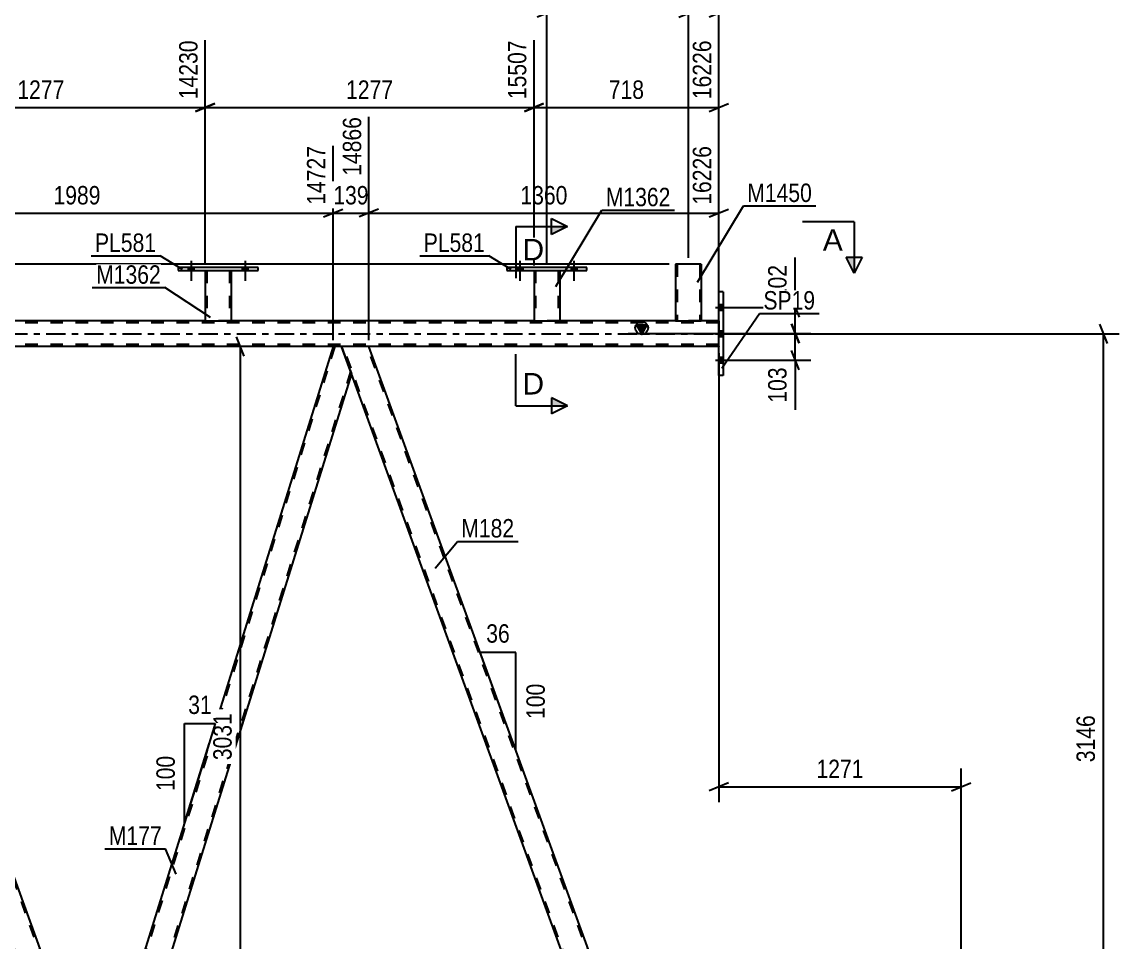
# Model space of a CAD drawing. Header units: millimetres. Extents: x 0 to 1775, y 0 to 560.
# Drawn here: x 1594.5 to 1765, y 332.3 to 475.3 of the extents above; entities that cross this region are included whole.
import ezdxf

# ---------------------------------------------------------------- set-up
doc = ezdxf.new("R2010")
doc.units = ezdxf.units.MM
doc.linetypes.add('DXK_LINE_DOT2', pattern=[3.9198, 1.9599, -1.9599])
doc.linetypes.add('DXK_LINE_DOT3', pattern=[5.9187, 2.979, -0.9799, 0.9799, -0.9799])
doc.styles.add('Arial', font='ARIAL.TTF', dxfattribs={"height": 0.2})
doc.styles.add('Arial Narrow', font='ARIALN.TTF', dxfattribs={"height": 0.2})

# ---------------------------------------------------------------- blocks, each defined once
blk = doc.blocks.new('Part-814185252-3670 - 3585')
at = {"color": 2, "linetype": 'Continuous'}
for p, q in [((1622.98, 436.66), (1622.98, 428.82)), ((1626.98, 436.66), (1626.98, 428.82)), ((1622.98, 428.82), (1626.98, 428.82))]:
    blk.add_line(p, q, dxfattribs=at)
at = {"color": 7, "linetype": 'DXK_LINE_DOT2'}
for p, q in [((1622.98, 436.66), (1626.98, 436.66)), ((1622.98, 436.66), (1622.98, 436.66)), ((1622.98, 436.66), (1622.98, 436.66)), ((1623.22, 436.66), (1623.22, 428.82)), ((1626.74, 436.66), (1626.74, 428.82)), ((1626.98, 436.66), (1626.98, 436.66)), ((1626.98, 436.66), (1626.98, 436.66)), ((1626.68, 428.82), (1626.72, 428.82)), ((1626.68, 428.82), (1626.72, 428.82)), ((1626.72, 428.82), (1626.74, 428.82)), ((1626.72, 428.82), (1626.74, 428.82))]:
    blk.add_line(p, q, dxfattribs=at)
blk = doc.blocks.new('Bolt-814185252-3609 - 3585')
at = {"linetype": 'Continuous'}
for points in [[(1620.34, 436.66), (1621.22, 436.66), (1621.22, 437.14), (1620.34, 437.14)], [(1628.74, 436.66), (1629.62, 436.66), (1629.62, 437.14), (1628.74, 437.14)]]:
    blk.add_hatch(color=1, dxfattribs=at).paths.add_polyline_path(points)
at = {"color": 1, "linetype": 'Continuous'}
for p, q in [((1620.78, 438.14), (1620.78, 435.02)), ((1629.18, 438.14), (1629.18, 435.02)), ((1620.34, 437.14), (1620.34, 436.66)), ((1621.22, 437.14), (1621.22, 436.66)), ((1628.74, 437.14), (1628.74, 436.66)), ((1629.62, 437.14), (1629.62, 436.66))]:
    blk.add_line(p, q, dxfattribs=at)
blk = doc.blocks.new('Bolt-814185252-3610 - 3585')
at = {"linetype": 'Continuous'}
for points in [[(1620.34, 436.66), (1621.22, 436.66), (1621.22, 437.14), (1620.34, 437.14)], [(1628.74, 436.66), (1629.62, 436.66), (1629.62, 437.14), (1628.74, 437.14)]]:
    blk.add_hatch(color=1, dxfattribs=at).paths.add_polyline_path(points)
at = {"color": 1, "linetype": 'Continuous'}
for p, q in [((1620.78, 438.14), (1620.78, 435.02)), ((1629.18, 438.14), (1629.18, 435.02)), ((1620.34, 437.14), (1620.34, 436.66)), ((1621.22, 437.14), (1621.22, 436.66)), ((1628.74, 437.14), (1628.74, 436.66)), ((1629.62, 437.14), (1629.62, 436.66))]:
    blk.add_line(p, q, dxfattribs=at)
blk = doc.blocks.new('Part-814185252-3690 - 3585')
at = {"color": 2, "linetype": 'Continuous'}
for p, q in [((1674.06, 436.66), (1674.06, 428.82)), ((1678.06, 436.66), (1678.06, 428.82)), ((1674.06, 428.82), (1678.06, 428.82))]:
    blk.add_line(p, q, dxfattribs=at)
at = {"color": 7, "linetype": 'DXK_LINE_DOT2'}
for p, q in [((1674.06, 436.66), (1678.06, 436.66)), ((1674.06, 436.66), (1674.06, 436.66)), ((1674.06, 436.66), (1674.06, 436.66)), ((1674.3, 436.66), (1674.3, 428.82)), ((1677.82, 436.66), (1677.82, 428.82)), ((1678.06, 436.66), (1678.06, 436.66)), ((1678.06, 436.66), (1678.06, 436.66)), ((1677.76, 428.82), (1677.8, 428.82)), ((1677.76, 428.82), (1677.8, 428.82)), ((1677.8, 428.82), (1677.82, 428.82)), ((1677.8, 428.82), (1677.82, 428.82))]:
    blk.add_line(p, q, dxfattribs=at)
blk = doc.blocks.new('Part-814185252-3675 - 3585')
at = {"color": 2, "linetype": 'Continuous'}
for p, q in [((1618.78, 437.14), (1618.78, 436.66)), ((1631.18, 437.14), (1618.78, 437.14)), ((1618.78, 436.66), (1631.18, 436.66)), ((1631.18, 436.66), (1631.18, 437.14))]:
    blk.add_line(p, q, dxfattribs=at)
blk = doc.blocks.new('Part-814185252-3860 - 3585')
at = {"color": 2, "linetype": 'Continuous'}
for p, q in [((1703.43, 433.32), (1702.79, 433.32)), ((1702.79, 420.32), (1702.79, 433.32)), ((1703.43, 433.32), (1703.43, 420.32)), ((1703.43, 420.32), (1702.79, 420.32))]:
    blk.add_line(p, q, dxfattribs=at)
blk = doc.blocks.new('Part-814185252-3770 - 3585')
at = {"color": 7, "linetype": 'DXK_LINE_DOT2'}
for p, q in [((1643.09, 424.82), (1606.27, 306.7)), ((1645.56, 420.94), (1608.99, 303.6)), ((1606.55, 308.42), (1606.13, 307.07)), ((1607.4, 303.6), (1606.13, 307.07)), ((1610.74, 308.42), (1609.24, 303.6)), ((1609.24, 303.6), (1607.4, 303.6))]:
    blk.add_line(p, q, dxfattribs=at)
at = {"color": 2, "linetype": 'Continuous'}
for p, q in [((1642.84, 424.82), (1606.55, 308.42)), ((1644.15, 424.82), (1642.84, 424.82)), ((1645.7, 420.57), (1644.15, 424.82)), ((1645.7, 420.57), (1610.74, 308.42))]:
    blk.add_line(p, q, dxfattribs=at)
blk = doc.blocks.new('Part-814185252-3785 - 3585')
at = {"color": 2, "linetype": 'Continuous'}
for p, q in [((1563.28, 424.82), (1559.02, 424.82)), ((1605.64, 308.42), (1563.28, 424.82)), ((1601.39, 308.42), (1560.57, 420.57))]:
    blk.add_line(p, q, dxfattribs=at)
at = {"color": 7, "linetype": 'DXK_LINE_DOT2'}
for p, q in [((1559.02, 424.82), (1560.57, 420.57)), ((1603.4, 303.6), (1559.27, 424.82)), ((1607.14, 303.6), (1563.02, 424.82)), ((1603.14, 303.6), (1601.39, 308.42)), ((1607.4, 303.6), (1605.64, 308.42)), ((1607.4, 303.6), (1603.14, 303.6))]:
    blk.add_line(p, q, dxfattribs=at)
blk = doc.blocks.new('Part-814185252-3816 - 3585')
at = {"color": 2, "linetype": 'Continuous'}
for p, q in [((1648.41, 424.82), (1644.15, 424.82)), ((1692.53, 303.6), (1648.41, 424.82)), ((1688.27, 303.6), (1645.7, 420.57))]:
    blk.add_line(p, q, dxfattribs=at)
at = {"color": 7, "linetype": 'DXK_LINE_DOT2'}
for p, q in [((1644.15, 424.82), (1645.7, 420.57)), ((1688.53, 303.6), (1644.41, 424.82)), ((1692.28, 303.6), (1648.15, 424.82)), ((1688.27, 303.6), (1692.53, 303.6))]:
    blk.add_line(p, q, dxfattribs=at)
blk = doc.blocks.new('Part-814185252-3881 - 3585')
at = {"linetype": 'Continuous'}
blk.add_hatch(color=2, dxfattribs=at).paths.add_polyline_path([(1690.79, 426.82), (1689.99, 428.22), (1691.59, 428.22)])
at = {"color": 7, "linetype": 'DXK_LINE_DOT2'}
for p, q in [((1702.79, 428.5), (1053.76, 428.5)), ((1626.98, 428.82), (1622.98, 428.82)), ((1678.06, 428.82), (1674.06, 428.82)), ((1700.04, 428.82), (1696.04, 428.82)), ((1702.79, 428.82), (1702.79, 424.82)), ((1702.79, 425.14), (1053.76, 425.14)), ((1648.41, 424.82), (1642.84, 424.82))]:
    blk.add_line(p, q, dxfattribs=at)
at = {"color": 2, "linetype": 'Continuous'}
for p, q in [((1622.98, 428.82), (1575.9, 428.82)), ((1674.06, 428.82), (1626.98, 428.82)), ((1696.04, 428.82), (1678.06, 428.82)), ((1690.79, 426.82), (1689.99, 428.22)), ((1689.99, 428.22), (1691.59, 428.22)), ((1691.59, 428.22), (1690.79, 426.82)), ((1702.79, 428.82), (1700.04, 428.82)), ((1642.84, 424.82), (1563.28, 424.82)), ((1702.79, 424.82), (1648.41, 424.82))]:
    blk.add_line(p, q, dxfattribs=at)
at = {"color": 7, "linetype": 'DXK_LINE_DOT3'}
blk.add_line((1053.76, 426.82), (1702.79, 426.82), dxfattribs=at)
at = {"color": 2, "linetype": 'Continuous'}
blk.add_circle((1690.79, 427.72), 1, dxfattribs=at)
blk = doc.blocks.new('Bolt-814185252-4026 - 3585')
at = {"linetype": 'Continuous'}
for points in [[(1703.43, 430.48), (1703.43, 431.36), (1702.79, 431.36), (1702.79, 430.48)], [(1703.43, 430.48), (1703.43, 431.36), (1702.79, 431.36), (1702.79, 430.48)], [(1703.43, 430.48), (1703.43, 431.36), (1702.79, 431.36), (1702.79, 430.48)], [(1703.43, 426.38), (1703.43, 427.26), (1702.79, 427.26), (1702.79, 426.38)], [(1703.43, 426.38), (1703.43, 427.26), (1702.79, 427.26), (1702.79, 426.38)], [(1703.43, 422.28), (1703.43, 423.16), (1702.79, 423.16), (1702.79, 422.28)], [(1703.43, 422.28), (1703.43, 423.16), (1702.79, 423.16), (1702.79, 422.28)], [(1703.43, 422.28), (1703.43, 423.16), (1702.79, 423.16), (1702.79, 422.28)]]:
    blk.add_hatch(color=1, dxfattribs=at).paths.add_polyline_path(points)
at = {"color": 1, "linetype": 'Continuous'}
for p, q in [((1702.79, 431.36), (1703.43, 431.36)), ((1702.79, 431.36), (1703.43, 431.36)), ((1702.79, 431.36), (1703.43, 431.36)), ((1702.27, 430.92), (1705.59, 430.92)), ((1702.27, 430.92), (1705.59, 430.92)), ((1702.27, 430.92), (1705.59, 430.92)), ((1702.79, 430.48), (1703.43, 430.48)), ((1702.79, 430.48), (1703.43, 430.48)), ((1702.79, 430.48), (1703.43, 430.48)), ((1702.27, 426.82), (1705.59, 426.82)), ((1702.27, 426.82), (1705.59, 426.82)), ((1702.79, 427.26), (1703.43, 427.26)), ((1702.79, 427.26), (1703.43, 427.26)), ((1702.79, 426.38), (1703.43, 426.38)), ((1702.79, 426.38), (1703.43, 426.38)), ((1702.79, 423.16), (1703.43, 423.16)), ((1702.79, 423.16), (1703.43, 423.16)), ((1702.79, 423.16), (1703.43, 423.16)), ((1702.27, 422.72), (1705.59, 422.72)), ((1702.27, 422.72), (1705.59, 422.72)), ((1702.27, 422.72), (1705.59, 422.72)), ((1702.79, 422.28), (1703.43, 422.28)), ((1702.79, 422.28), (1703.43, 422.28)), ((1702.79, 422.28), (1703.43, 422.28))]:
    blk.add_line(p, q, dxfattribs=at)
blk = doc.blocks.new('Part-814185252-4047 - 3585')
at = {"color": 2, "linetype": 'Continuous'}
for p, q in [((1669.86, 437.14), (1669.86, 436.66)), ((1682.26, 437.14), (1669.86, 437.14)), ((1669.86, 436.66), (1682.26, 436.66)), ((1682.26, 436.66), (1682.26, 437.14))]:
    blk.add_line(p, q, dxfattribs=at)
blk = doc.blocks.new('Bolt-814185252-4048 - 3585')
at = {"linetype": 'Continuous'}
for points in [[(1671.42, 436.66), (1672.3, 436.66), (1672.3, 437.14), (1671.42, 437.14)], [(1679.82, 436.66), (1680.7, 436.66), (1680.7, 437.14), (1679.82, 437.14)]]:
    blk.add_hatch(color=1, dxfattribs=at).paths.add_polyline_path(points)
at = {"color": 1, "linetype": 'Continuous'}
for p, q in [((1671.86, 438.14), (1671.86, 435.02)), ((1680.26, 438.14), (1680.26, 435.02)), ((1671.42, 437.14), (1671.42, 436.66)), ((1672.3, 437.14), (1672.3, 436.66)), ((1679.82, 437.14), (1679.82, 436.66)), ((1680.7, 437.14), (1680.7, 436.66))]:
    blk.add_line(p, q, dxfattribs=at)
blk = doc.blocks.new('Bolt-814185252-4049 - 3585')
at = {"linetype": 'Continuous'}
for points in [[(1671.42, 436.66), (1672.3, 436.66), (1672.3, 437.14), (1671.42, 437.14)], [(1679.82, 436.66), (1680.7, 436.66), (1680.7, 437.14), (1679.82, 437.14)]]:
    blk.add_hatch(color=1, dxfattribs=at).paths.add_polyline_path(points)
at = {"color": 1, "linetype": 'Continuous'}
for p, q in [((1671.86, 438.14), (1671.86, 435.02)), ((1680.26, 438.14), (1680.26, 435.02)), ((1671.42, 437.14), (1671.42, 436.66)), ((1672.3, 437.14), (1672.3, 436.66)), ((1679.82, 437.14), (1679.82, 436.66)), ((1680.7, 437.14), (1680.7, 436.66))]:
    blk.add_line(p, q, dxfattribs=at)
blk = doc.blocks.new('Part-814185252-4054 - 3585')
at = {"color": 2, "linetype": 'Continuous'}
for p, q in [((1696.04, 437.62), (1696.04, 428.82)), ((1700.04, 437.62), (1696.04, 437.62)), ((1700.04, 437.62), (1700.04, 428.82)), ((1696.04, 428.82), (1700.04, 428.82))]:
    blk.add_line(p, q, dxfattribs=at)
at = {"color": 7, "linetype": 'DXK_LINE_DOT2'}
for p, q in [((1696.28, 437.62), (1696.28, 428.82)), ((1699.73, 437.62), (1699.74, 437.62)), ((1699.74, 437.62), (1699.78, 437.62)), ((1699.78, 437.62), (1699.8, 437.62)), ((1699.8, 437.62), (1699.8, 428.82)), ((1699.78, 428.82), (1699.74, 428.82)), ((1699.78, 428.82), (1699.74, 428.82)), ((1699.8, 428.82), (1699.78, 428.82)), ((1699.78, 428.82), (1699.8, 428.82))]:
    blk.add_line(p, q, dxfattribs=at)
blk = doc.blocks.new('StraightDimension-814185252-4057 - 3585')
at = {"color": 7, "linetype": 'Continuous'}
for p, q in [((1629.03, 423.32), (1627.83, 426.32)), ((1665.38, 424.82), (1625.58, 424.82)), ((1628.43, 303.6), (1628.43, 424.82)), ((1664.51, 303.6), (1625.58, 303.6)), ((1627.83, 305.1), (1629.03, 302.1))]:
    blk.add_line(p, q, dxfattribs=at)
at = {"color": 0}
blk.add_wipeout([(1627.68, 368.47), (1623.48, 368.47), (1623.48, 359.95), (1627.68, 359.95)], dxfattribs=at)
at = {"color": 3, "style": 'Arial Narrow'}
blk.add_text('3031', height=2.863, rotation=90.0002, dxfattribs=at).set_placement((1627.08, 360.55))
blk = doc.blocks.new('StraightDimension-814185252-12024 - 3585')
at = {"color": 7, "linetype": 'Continuous'}
blk.add_line((1695.04, 437.62), (1033.91, 437.62), dxfattribs=at)
blk = doc.blocks.new('StraightDimension-814185252-5031 - 3585')
at = {"color": 7, "linetype": 'Continuous'}
for p, q in [((1714.05, 432.42), (1715.25, 429.42)), ((1704.43, 430.92), (1717.05, 430.92)), ((1714.65, 426.84), (1714.65, 430.92)), ((1715.25, 425.34), (1714.05, 428.34)), ((1688.68, 426.84), (1717.05, 426.84))]:
    blk.add_line(p, q, dxfattribs=at)
at = {"color": 0}
blk.add_wipeout([(1713.9, 438.13), (1709.7, 438.13), (1709.7, 431.44), (1713.9, 431.44)], dxfattribs=at)
at = {"color": 7, "linetype": 'Continuous'}
blk.add_line((1714.65, 430.92), (1714.65, 438.65), dxfattribs=at)
blk.add_line((1714.65, 430.92), (1714.65, 438.65), dxfattribs=at)
at = {"color": 3, "style": 'Arial Narrow'}
blk.add_text('102', height=2.863, rotation=90.0002, dxfattribs=at).set_placement((1713.3, 432.04))
blk = doc.blocks.new('StraightDimension-814185252-4923 - 3585')
at = {"color": 7, "linetype": 'Continuous'}
for p, q in [((1563.28, 425.82), (1563.28, 460.51)), ((1642.84, 425.82), (1642.84, 456.01)), ((1564.78, 446.17), (1561.78, 444.97)), ((1563.28, 445.57), (1642.84, 445.57)), ((1641.34, 444.97), (1644.34, 446.17))]:
    blk.add_line(p, q, dxfattribs=at)
at = {"color": 0, "linetype": 'Continuous'}
blk.add_wipeout([(1642.24, 456.61), (1638.04, 456.61), (1638.04, 446.27), (1642.24, 446.27)], dxfattribs=at)
at = {"color": 0}
blk.add_wipeout([(1607.31, 446.32), (1607.31, 450.52), (1598.8, 450.52), (1598.8, 446.32)], dxfattribs=at)
at = {"color": 3, "linetype": 'Continuous', "style": 'Arial Narrow'}
blk.add_text('14727', height=2.863, rotation=90.0002, dxfattribs=at).set_placement((1641.64, 446.87))
at = {"color": 3, "style": 'Arial Narrow'}
blk.add_text('1989', height=2.863, dxfattribs=at).set_placement((1599.4, 446.92))
blk = doc.blocks.new('StraightDimension-814185252-4947 - 3585')
at = {"color": 7, "linetype": 'Continuous'}
for p, q in [((1648.41, 425.82), (1648.41, 460.51)), ((1642.84, 425.82), (1642.84, 456.01)), ((1641.34, 444.97), (1644.34, 446.17)), ((1642.84, 445.57), (1648.41, 445.57)), ((1649.91, 446.17), (1646.91, 444.97))]:
    blk.add_line(p, q, dxfattribs=at)
at = {"color": 0}
blk.add_wipeout([(1648.96, 446.32), (1648.96, 450.52), (1642.28, 450.52), (1642.28, 446.32)], dxfattribs=at)
at = {"color": 3, "style": 'Arial Narrow'}
blk.add_text('139', height=2.863, dxfattribs=at).set_placement((1642.88, 446.92))
at = {"color": 0, "linetype": 'Continuous'}
blk.add_wipeout([(1647.81, 461.11), (1643.61, 461.11), (1643.61, 450.77), (1647.81, 450.77)], dxfattribs=at)
at = {"color": 3, "linetype": 'Continuous', "style": 'Arial Narrow'}
blk.add_text('14866', height=2.863, rotation=90.0002, dxfattribs=at).set_placement((1647.21, 451.37))
blk = doc.blocks.new('AngleDimension-814185252-4138 - 3585')
at = {"color": 7, "linetype": 'Continuous'}
for p, q in [((1669.53, 366.79), (1665.7, 377.31)), ((1671.24, 377.31), (1665.7, 377.31)), ((1671.24, 362.09), (1665.7, 377.31)), ((1671.24, 362.09), (1671.24, 377.31))]:
    blk.add_line(p, q, dxfattribs=at)
at = {"color": 0}
for points in [[(1670.9, 378.21), (1670.9, 382.41), (1666.04, 382.41), (1666.04, 378.21)], [(1676.34, 373.04), (1672.14, 373.04), (1672.14, 366.36), (1676.34, 366.36)]]:
    blk.add_wipeout(points, dxfattribs=at)
at = {"color": 3, "style": 'Arial Narrow'}
blk.add_text('36', height=2.863, dxfattribs=at).set_placement((1666.64, 378.81))
blk.add_text('100', height=2.863, rotation=90.0002, dxfattribs=at).set_placement((1675.74, 366.96))
blk = doc.blocks.new('AngleDimension-814185252-4152 - 3585')
at = {"color": 7, "linetype": 'Continuous'}
for p, q in [((1619.75, 366.23), (1624.57, 366.23)), ((1619.75, 350.76), (1624.57, 366.23)), ((1619.75, 350.76), (1619.75, 366.23)), ((1620.79, 354.1), (1624.57, 366.23))]:
    blk.add_line(p, q, dxfattribs=at)
at = {"color": 0}
for points in [[(1624.59, 367.13), (1624.59, 371.33), (1619.73, 371.33), (1619.73, 367.13)], [(1618.85, 361.84), (1614.65, 361.84), (1614.65, 355.15), (1618.85, 355.15)]]:
    blk.add_wipeout(points, dxfattribs=at)
at = {"color": 3, "style": 'Arial Narrow'}
blk.add_text('31', height=2.863, dxfattribs=at).set_placement((1620.33, 367.73))
blk.add_text('100', height=2.863, rotation=90.0002, dxfattribs=at).set_placement((1618.25, 355.75))
blk = doc.blocks.new('StraightDimension-814185252-4321 - 3585')
at = {"color": 7, "linetype": 'Continuous'}
for p, q in [((1763.16, 425.32), (1761.96, 428.32)), ((1704.43, 426.82), (1764.96, 426.82)), ((1762.56, 300.96), (1762.56, 426.82)), ((1761.96, 302.46), (1763.16, 299.46)), ((1742.05, 300.96), (1764.96, 300.96))]:
    blk.add_line(p, q, dxfattribs=at)
at = {"color": 0}
blk.add_wipeout([(1761.81, 368.15), (1757.61, 368.15), (1757.61, 359.63), (1761.81, 359.63)], dxfattribs=at)
at = {"color": 3, "style": 'Arial Narrow'}
blk.add_text('3146', height=2.863, rotation=90.0002, dxfattribs=at).set_placement((1761.21, 360.23))
blk = doc.blocks.new('StraightDimension-814185252-4677 - 3585')
at = {"color": 7, "linetype": 'Continuous'}
for p, q in [((1702.79, 423.82), (1702.79, 354.01)), ((1740.41, 304.6), (1740.41, 359.26)), ((1704.29, 357.01), (1701.29, 355.81)), ((1702.79, 356.41), (1740.41, 356.41)), ((1738.91, 355.81), (1741.91, 357.01))]:
    blk.add_line(p, q, dxfattribs=at)
at = {"color": 0}
blk.add_wipeout([(1725.86, 357.16), (1725.86, 361.36), (1717.35, 361.36), (1717.35, 357.16)], dxfattribs=at)
at = {"color": 3, "style": 'Arial Narrow'}
blk.add_text('1271', height=2.863, dxfattribs=at).set_placement((1717.95, 357.76))
blk = doc.blocks.new('StraightDimension-814185252-4971 - 3585')
at = {"color": 7, "linetype": 'Continuous'}
for p, q in [((1648.41, 425.82), (1648.41, 460.51)), ((1702.79, 429.82), (1702.79, 456.01)), ((1649.91, 446.17), (1646.91, 444.97)), ((1648.41, 445.57), (1702.79, 445.57)), ((1701.29, 444.97), (1704.29, 446.17))]:
    blk.add_line(p, q, dxfattribs=at)
at = {"color": 0, "linetype": 'Continuous'}
blk.add_wipeout([(1702.19, 456.61), (1697.99, 456.61), (1697.99, 446.27), (1702.19, 446.27)], dxfattribs=at)
at = {"color": 0}
blk.add_wipeout([(1679.86, 446.32), (1679.86, 450.52), (1671.35, 450.52), (1671.35, 446.32)], dxfattribs=at)
at = {"color": 3, "linetype": 'Continuous', "style": 'Arial Narrow'}
blk.add_text('16226', height=2.863, rotation=90.0002, dxfattribs=at).set_placement((1701.59, 446.87))
at = {"color": 3, "style": 'Arial Narrow'}
blk.add_text('1360', height=2.863, dxfattribs=at).set_placement((1671.95, 446.92))
blk = doc.blocks.new('StraightDimension-814185252-5044 - 3585')
at = {"color": 7, "linetype": 'Continuous'}
for p, q in [((1714.05, 428.34), (1715.25, 425.34)), ((1688.68, 426.84), (1717.05, 426.84)), ((1714.65, 422.72), (1714.65, 426.84)), ((1715.25, 421.22), (1714.05, 424.22)), ((1704.43, 422.72), (1717.05, 422.72))]:
    blk.add_line(p, q, dxfattribs=at)
at = {"color": 0}
blk.add_wipeout([(1713.9, 422.19), (1709.7, 422.19), (1709.7, 415.51), (1713.9, 415.51)], dxfattribs=at)
at = {"color": 7, "linetype": 'Continuous'}
blk.add_line((1714.65, 422.72), (1714.65, 414.99), dxfattribs=at)
blk.add_line((1714.65, 422.72), (1714.65, 414.99), dxfattribs=at)
at = {"color": 3, "style": 'Arial Narrow'}
blk.add_text('103', height=2.863, rotation=90.0002, dxfattribs=at).set_placement((1713.3, 416.11))
blk = doc.blocks.new('StraightDimension-814185252-10238 - 3585')
at = {"color": 7, "linetype": 'Continuous'}
for p, q in [((1674.06, 437.43), (1674.06, 472.43)), ((1702.79, 429.82), (1702.79, 472.43)), ((1675.56, 462.58), (1672.56, 461.38)), ((1674.06, 461.98), (1702.79, 461.98)), ((1701.29, 461.38), (1704.29, 462.58))]:
    blk.add_line(p, q, dxfattribs=at)
at = {"color": 0, "linetype": 'Continuous'}
blk.add_wipeout([(1702.19, 473.03), (1697.99, 473.03), (1697.99, 462.68), (1702.19, 462.68)], dxfattribs=at)
at = {"color": 0}
blk.add_wipeout([(1691.77, 462.73), (1691.77, 466.93), (1685.08, 466.93), (1685.08, 462.73)], dxfattribs=at)
at = {"color": 3, "linetype": 'Continuous', "style": 'Arial Narrow'}
blk.add_text('16226', height=2.863, rotation=90.0002, dxfattribs=at).set_placement((1701.59, 463.28))
at = {"color": 3, "style": 'Arial Narrow'}
blk.add_text('718', height=2.863, dxfattribs=at).set_placement((1685.68, 463.33))
blk = doc.blocks.new('StraightDimension-814185252-10239 - 3585')
at = {"color": 7, "linetype": 'Continuous'}
for p, q in [((1622.98, 437.66), (1622.98, 472.43)), ((1674.06, 437.43), (1674.06, 472.43)), ((1624.48, 462.58), (1621.48, 461.38)), ((1622.98, 461.98), (1674.06, 461.98)), ((1672.56, 461.38), (1675.56, 462.58))]:
    blk.add_line(p, q, dxfattribs=at)
at = {"color": 0, "linetype": 'Continuous'}
blk.add_wipeout([(1673.46, 473.03), (1669.26, 473.03), (1669.26, 462.68), (1673.46, 462.68)], dxfattribs=at)
at = {"color": 0}
blk.add_wipeout([(1652.78, 462.73), (1652.78, 466.93), (1644.26, 466.93), (1644.26, 462.73)], dxfattribs=at)
at = {"color": 3, "linetype": 'Continuous', "style": 'Arial Narrow'}
blk.add_text('15507', height=2.863, rotation=90.0002, dxfattribs=at).set_placement((1672.86, 463.28))
at = {"color": 3, "style": 'Arial Narrow'}
blk.add_text('1277', height=2.863, dxfattribs=at).set_placement((1644.86, 463.33))
blk = doc.blocks.new('StraightDimension-814185252-10240 - 3585')
at = {"color": 7, "linetype": 'Continuous'}
for p, q in [((1571.9, 437.66), (1571.9, 472.43)), ((1622.98, 437.66), (1622.98, 472.43)), ((1573.4, 462.58), (1570.4, 461.38)), ((1571.9, 461.98), (1622.98, 461.98)), ((1621.48, 461.38), (1624.48, 462.58))]:
    blk.add_line(p, q, dxfattribs=at)
at = {"color": 0, "linetype": 'Continuous'}
blk.add_wipeout([(1622.38, 473.03), (1618.18, 473.03), (1618.18, 462.68), (1622.38, 462.68)], dxfattribs=at)
at = {"color": 0}
blk.add_wipeout([(1601.7, 462.73), (1601.7, 466.93), (1593.18, 466.93), (1593.18, 462.73)], dxfattribs=at)
at = {"color": 3, "linetype": 'Continuous', "style": 'Arial Narrow'}
blk.add_text('14230', height=2.863, rotation=90.0002, dxfattribs=at).set_placement((1621.78, 463.28))
at = {"color": 3, "style": 'Arial Narrow'}
blk.add_text('1277', height=2.863, dxfattribs=at).set_placement((1593.78, 463.33))
blk = doc.blocks.new('StraightDimension-814185252-11877 - 3585')
at = {"color": 7, "linetype": 'Continuous'}
for p, q in [((1698.04, 438.62), (1698.04, 491.56)), ((1702.79, 429.82), (1702.79, 491.56)), ((1696.54, 476.02), (1699.54, 477.22)), ((1698.04, 476.62), (1702.79, 476.62)), ((1704.29, 477.22), (1701.29, 476.02))]:
    blk.add_line(p, q, dxfattribs=at)
at = {"color": 0}
blk.add_wipeout([(1703.76, 477.37), (1703.76, 481.57), (1697.07, 481.57), (1697.07, 477.37)], dxfattribs=at)
at = {"color": 3, "style": 'Arial Narrow'}
blk.add_text('119', height=2.863, dxfattribs=at).set_placement((1697.67, 477.97))
at = {"color": 0, "linetype": 'Continuous'}
blk.add_wipeout([(1702.19, 492.16), (1697.99, 492.16), (1697.99, 481.82), (1702.19, 481.82)], dxfattribs=at)
at = {"color": 3, "linetype": 'Continuous', "style": 'Arial Narrow'}
blk.add_text('16226', height=2.863, rotation=90.0002, dxfattribs=at).set_placement((1701.59, 482.42))
blk = doc.blocks.new('StraightDimension-814185252-11878 - 3585')
at = {"color": 7, "linetype": 'Continuous'}
for p, q in [((1698.04, 438.62), (1698.04, 491.56)), ((1676.06, 437.66), (1676.06, 487.06)), ((1677.56, 477.22), (1674.56, 476.02)), ((1676.06, 476.62), (1698.04, 476.62)), ((1696.54, 476.02), (1699.54, 477.22))]:
    blk.add_line(p, q, dxfattribs=at)
at = {"color": 0, "linetype": 'Continuous'}
blk.add_wipeout([(1697.44, 492.16), (1693.24, 492.16), (1693.24, 481.82), (1697.44, 481.82)], dxfattribs=at)
at = {"color": 0}
blk.add_wipeout([(1690.39, 477.37), (1690.39, 481.57), (1683.71, 481.57), (1683.71, 477.37)], dxfattribs=at)
at = {"color": 3, "linetype": 'Continuous', "style": 'Arial Narrow'}
blk.add_text('16107', height=2.863, rotation=90.0002, dxfattribs=at).set_placement((1696.84, 482.42))
at = {"color": 3, "style": 'Arial Narrow'}
blk.add_text('549', height=2.863, dxfattribs=at).set_placement((1684.31, 477.97))
blk = doc.blocks.new('Mark-814185252-4043 - 3585')
at = {"color": 0}
blk.add_wipeout([(1666.43, 439.54), (1666.43, 442.54), (1656.93, 442.54), (1656.93, 439.54)], dxfattribs=at)
blk.add_wipeout([(1666.43, 439.54), (1666.43, 442.54), (1656.93, 442.54), (1656.93, 439.54)], dxfattribs=at)
at = {"color": 30, "linetype": 'Continuous'}
for p in [(1656.33, 438.94), (1670.53, 436.8)]:
    blk.add_line(p, (1667.03, 438.94), dxfattribs=at)
at = {"color": 3, "style": 'Arial Narrow'}
blk.add_text('PL581', height=2.863, dxfattribs=at).set_placement((1656.93, 439.54))
blk = doc.blocks.new('Mark-814185252-3666 - 3585')
at = {"color": 0}
blk.add_wipeout([(1616.08, 434.59), (1616.08, 437.59), (1606.03, 437.59), (1606.03, 434.59)], dxfattribs=at)
blk.add_wipeout([(1616.08, 434.59), (1616.08, 437.59), (1606.03, 437.59), (1606.03, 434.59)], dxfattribs=at)
at = {"color": 30, "linetype": 'Continuous'}
for p in [(1605.43, 433.99), (1623.79, 429.34)]:
    blk.add_line(p, (1616.68, 433.99), dxfattribs=at)
at = {"color": 3, "style": 'Arial Narrow'}
blk.add_text('M1362', height=2.863, dxfattribs=at).set_placement((1606.03, 434.59))
blk = doc.blocks.new('Mark-814185252-3671 - 3585')
at = {"color": 0}
blk.add_wipeout([(1615.35, 439.54), (1615.35, 442.54), (1605.85, 442.54), (1605.85, 439.54)], dxfattribs=at)
blk.add_wipeout([(1615.35, 439.54), (1615.35, 442.54), (1605.85, 442.54), (1605.85, 439.54)], dxfattribs=at)
at = {"color": 30, "linetype": 'Continuous'}
for p in [(1605.25, 438.94), (1619.45, 436.8)]:
    blk.add_line(p, (1615.95, 438.94), dxfattribs=at)
at = {"color": 3, "style": 'Arial Narrow'}
blk.add_text('PL581', height=2.863, dxfattribs=at).set_placement((1605.85, 439.54))
blk = doc.blocks.new('SectionMark-814185252-5318 - 3585')
at = {"linetype": 'Continuous'}
for points in [[(1676.76, 442.23), (1676.76, 443.48), (1679.26, 443.48)], [(1676.76, 415.63), (1676.76, 416.88), (1679.26, 415.63)]]:
    blk.add_hatch(color=6, dxfattribs=at).paths.add_polyline_path(points)
at = {"color": 6, "linetype": 'Continuous'}
for p, q in [((1671.26, 443.48), (1671.26, 435.48)), ((1671.26, 443.48), (1679.26, 443.48)), ((1676.76, 442.23), (1676.76, 444.73)), ((1676.76, 444.73), (1679.26, 443.48)), ((1679.26, 443.48), (1676.76, 442.23)), ((1671.26, 415.63), (1671.26, 423.63)), ((1679.26, 415.63), (1676.76, 416.88)), ((1676.76, 416.88), (1676.76, 414.38)), ((1671.26, 415.63), (1679.26, 415.63)), ((1679.26, 415.63), (1676.76, 414.38))]:
    blk.add_line(p, q, dxfattribs=at)
at = {"color": 0, "linetype": 'Continuous'}
for points in [[(1675.63, 438.23), (1675.63, 441.73), (1672.26, 441.73), (1672.26, 438.23)], [(1675.63, 417.38), (1675.63, 420.88), (1672.26, 420.88), (1672.26, 417.38)]]:
    blk.add_wipeout(points, dxfattribs=at)
at = {"color": 3, "linetype": 'Continuous', "style": 'Arial'}
for p in [(1672.26, 438.23), (1672.26, 417.38)]:
    blk.add_text('D', height=3.34, dxfattribs=at).set_placement(p)
blk = doc.blocks.new('Mark-814185252-3686 - 3585')
at = {"color": 0}
blk.add_wipeout([(1695.28, 446.64), (1695.28, 449.64), (1685.22, 449.64), (1685.22, 446.64)], dxfattribs=at)
blk.add_wipeout([(1695.28, 446.64), (1695.28, 449.64), (1685.22, 449.64), (1685.22, 446.64)], dxfattribs=at)
at = {"color": 30, "linetype": 'Continuous'}
for p, q in [((1677.46, 434.18), (1684.62, 446.04)), ((1684.62, 446.04), (1695.88, 446.04))]:
    blk.add_line(p, q, dxfattribs=at)
at = {"color": 3, "style": 'Arial Narrow'}
blk.add_text('M1362', height=2.863, dxfattribs=at).set_placement((1685.22, 446.64))
blk = doc.blocks.new('Mark-814185252-3766 - 3585')
at = {"color": 0}
blk.add_wipeout([(1616.22, 347.39), (1616.22, 350.39), (1608, 350.39), (1608, 347.39)], dxfattribs=at)
blk.add_wipeout([(1616.22, 347.39), (1616.22, 350.39), (1608, 350.39), (1608, 347.39)], dxfattribs=at)
at = {"color": 30, "linetype": 'Continuous'}
for p in [(1607.4, 346.79), (1618.44, 342.82)]:
    blk.add_line(p, (1616.82, 346.79), dxfattribs=at)
at = {"color": 3, "style": 'Arial Narrow'}
blk.add_text('M177', height=2.863, dxfattribs=at).set_placement((1608, 347.39))
blk = doc.blocks.new('Mark-814185252-3812 - 3585')
at = {"color": 0}
blk.add_wipeout([(1670.98, 395.16), (1670.98, 398.16), (1662.76, 398.16), (1662.76, 395.16)], dxfattribs=at)
blk.add_wipeout([(1670.98, 395.16), (1670.98, 398.16), (1662.76, 398.16), (1662.76, 395.16)], dxfattribs=at)
at = {"color": 30, "linetype": 'Continuous'}
for p, q in [((1658.71, 390.38), (1662.16, 394.56)), ((1662.16, 394.56), (1671.58, 394.56))]:
    blk.add_line(p, q, dxfattribs=at)
at = {"color": 3, "style": 'Arial Narrow'}
blk.add_text('M182', height=2.863, dxfattribs=at).set_placement((1662.76, 395.16))
blk = doc.blocks.new('Mark-814185252-3856 - 3585')
at = {"color": 0}
blk.add_wipeout([(1717.75, 430.59), (1717.75, 433.59), (1709.71, 433.59), (1709.71, 430.59)], dxfattribs=at)
blk.add_wipeout([(1717.75, 430.59), (1717.75, 433.59), (1709.71, 433.59), (1709.71, 430.59)], dxfattribs=at)
at = {"color": 30, "linetype": 'Continuous'}
for p, q in [((1703.24, 421.49), (1709.11, 429.99)), ((1709.11, 429.99), (1718.35, 429.99))]:
    blk.add_line(p, q, dxfattribs=at)
at = {"color": 3, "style": 'Arial Narrow'}
blk.add_text('SP19', height=2.863, dxfattribs=at).set_placement((1709.71, 430.59))
blk = doc.blocks.new('SectionMark-814185252-5328 - 3585')
at = {"linetype": 'Continuous'}
blk.add_hatch(color=6, dxfattribs=at).paths.add_polyline_path([(1722.54, 438.72), (1723.79, 438.72), (1723.79, 436.22)])
at = {"color": 6, "linetype": 'Continuous'}
for p, q in [((1723.79, 444.22), (1715.79, 444.22)), ((1723.79, 444.22), (1723.79, 436.22)), ((1722.54, 438.72), (1725.04, 438.72)), ((1723.79, 436.22), (1722.54, 438.72)), ((1725.04, 438.72), (1723.79, 436.22))]:
    blk.add_line(p, q, dxfattribs=at)
at = {"color": 0, "linetype": 'Continuous'}
blk.add_wipeout([(1722.04, 439.72), (1722.04, 443.22), (1718.93, 443.22), (1718.93, 439.72)], dxfattribs=at)
at = {"color": 3, "linetype": 'Continuous', "style": 'Arial'}
blk.add_text('A', height=3.34, dxfattribs=at).set_placement((1718.93, 439.72))
blk = doc.blocks.new('Mark-814185252-4050 - 3585')
at = {"color": 0}
blk.add_wipeout([(1717.25, 447.3), (1717.25, 450.3), (1707.2, 450.3), (1707.2, 447.3)], dxfattribs=at)
blk.add_wipeout([(1717.25, 447.3), (1717.25, 450.3), (1707.2, 450.3), (1707.2, 447.3)], dxfattribs=at)
at = {"color": 30, "linetype": 'Continuous'}
for p, q in [((1699.44, 434.83), (1706.6, 446.7)), ((1706.6, 446.7), (1717.85, 446.7))]:
    blk.add_line(p, q, dxfattribs=at)
at = {"color": 3, "style": 'Arial Narrow'}
blk.add_text('M1450', height=2.863, dxfattribs=at).set_placement((1707.2, 447.3))

msp = doc.modelspace()

# ---------------------------------------------------------------- block references
for name in ['Bolt-814185252-3609 - 3585', 'Bolt-814185252-3610 - 3585', 'Bolt-814185252-4048 - 3585', 'Bolt-814185252-4049 - 3585', 'Part-814185252-3675 - 3585', 'Part-814185252-3670 - 3585', 'Part-814185252-4047 - 3585', 'Part-814185252-3690 - 3585', 'Part-814185252-4054 - 3585', 'Part-814185252-3860 - 3585', 'Bolt-814185252-4026 - 3585', 'Part-814185252-3881 - 3585', 'Part-814185252-3785 - 3585', 'Part-814185252-3770 - 3585', 'Part-814185252-3816 - 3585']:
    msp.add_blockref(name, (0, 0))

# ---------------------------------------------------------------- next in the draw order: block references
msp.add_blockref('StraightDimension-814185252-4057 - 3585', (0, 0))

# ---------------------------------------------------------------- next in the draw order: block references
for name in ['StraightDimension-814185252-12024 - 3585', 'Mark-814185252-3812 - 3585', 'AngleDimension-814185252-4138 - 3585', 'AngleDimension-814185252-4152 - 3585']:
    msp.add_blockref(name, (0, 0))

# ---------------------------------------------------------------- next in the draw order: block references
for name in ['StraightDimension-814185252-4923 - 3585', 'StraightDimension-814185252-5031 - 3585', 'Mark-814185252-3766 - 3585']:
    msp.add_blockref(name, (0, 0))

# ---------------------------------------------------------------- next in the draw order: block references
for name in ['StraightDimension-814185252-4947 - 3585', 'StraightDimension-814185252-4321 - 3585']:
    msp.add_blockref(name, (0, 0))

# ---------------------------------------------------------------- next in the draw order: block references
for name in ['StraightDimension-814185252-4971 - 3585', 'StraightDimension-814185252-4677 - 3585']:
    msp.add_blockref(name, (0, 0))

# ---------------------------------------------------------------- next in the draw order: block references
for name in ['StraightDimension-814185252-10238 - 3585', 'StraightDimension-814185252-5044 - 3585']:
    msp.add_blockref(name, (0, 0))

# ---------------------------------------------------------------- next in the draw order: block references
for name in ['StraightDimension-814185252-11877 - 3585', 'StraightDimension-814185252-10239 - 3585']:
    msp.add_blockref(name, (0, 0))

# ---------------------------------------------------------------- next in the draw order: block references
for name in ['StraightDimension-814185252-11878 - 3585', 'StraightDimension-814185252-10240 - 3585', 'Mark-814185252-4043 - 3585', 'Mark-814185252-3856 - 3585']:
    msp.add_blockref(name, (0, 0))

# ---------------------------------------------------------------- next in the draw order: block references
for name in ['SectionMark-814185252-5318 - 3585', 'Mark-814185252-3666 - 3585']:
    msp.add_blockref(name, (0, 0))

# ---------------------------------------------------------------- next in the draw order: block references
for name in ['Mark-814185252-3686 - 3585', 'Mark-814185252-3671 - 3585']:
    msp.add_blockref(name, (0, 0))

# ---------------------------------------------------------------- next in the draw order: block references
msp.add_blockref('SectionMark-814185252-5328 - 3585', (0, 0))

# ---------------------------------------------------------------- next in the draw order: block references
msp.add_blockref('Mark-814185252-4050 - 3585', (0, 0))

doc.saveas('drawing.dxf')
